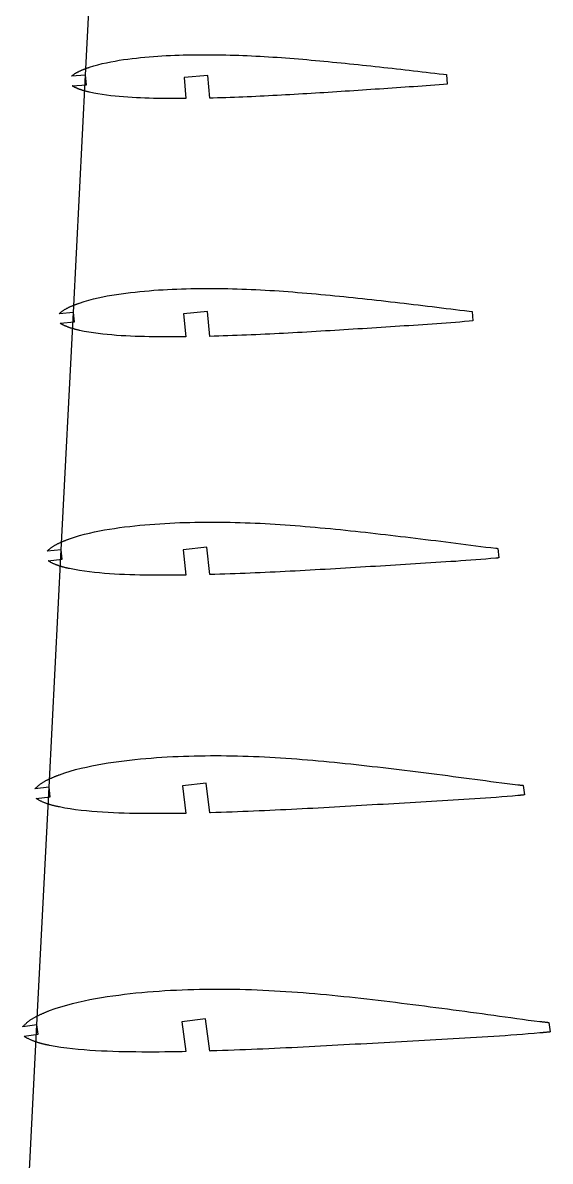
# Model space of a CAD drawing. Header units: inches. Extents: x -62 to 128, y -1 to 955.
# Drawn here: x -36.7 to 74, y 476.9 to 715.9 of the extents above; entities that cross this region are included whole.
import ezdxf

# ---------------------------------------------------------------- set-up
doc = ezdxf.new("R2010")
doc.units = ezdxf.units.IN
doc.header["$MEASUREMENT"] = 0

msp = doc.modelspace()

# ---------------------------------------------------------------- linework, layer by layer
msp.add_lwpolyline([(-36.285013, 455.660974), (-33.742633, 505.558428), (-36.716933, 505.166584), (-36.716938, 505.166621), (-36.687136, 505.198942), (-36.566084, 505.333387), (-36.445031, 505.461286), (-36.323978, 505.582087), (-36.202926, 505.698188), (-36.081873, 505.810507), (-35.96082, 505.919294), (-35.839768, 506.026029), (-35.718715, 506.130705), (-35.597663, 506.232864), (-35.47661, 506.332037), (-35.355557, 506.427338), (-35.234505, 506.518104), (-35.113452, 506.603922), (-34.992399, 506.685355), (-34.871347, 506.763774), (-34.750294, 506.839558), (-34.629241, 506.912899), (-34.508189, 506.984036), (-34.387136, 507.053208), (-34.266084, 507.120658), (-34.145031, 507.186627), (-34.023978, 507.251357), (-33.902926, 507.315114), (-33.781873, 507.377593), (-33.66082, 507.438694), (-33.539768, 507.498449), (-33.418715, 507.556894), (-33.297663, 507.614062), (-33.17661, 507.669987), (-33.055557, 507.724704), (-32.934505, 507.778334), (-32.813452, 507.831515), (-32.692399, 507.884472), (-32.571347, 507.937332), (-32.450294, 507.990139), (-32.329241, 508.042778), (-32.208189, 508.095187), (-32.087136, 508.147307), (-31.966084, 508.199077), (-31.845031, 508.250437), (-31.723978, 508.301327), (-31.602926, 508.351687), (-31.481873, 508.401457), (-31.36082, 508.450576), (-31.239768, 508.498984), (-31.118715, 508.546622), (-29.908189, 508.985917), (-28.697663, 509.376651), (-27.487136, 509.724111), (-26.27661, 510.044179), (-25.066084, 510.33801), (-23.855557, 510.605735), (-22.645031, 510.852764), (-21.434505, 511.080582), (-20.223978, 511.28983), (-19.013452, 511.483574), (-17.802926, 511.661777), (-16.592399, 511.824833), (-15.381873, 511.976719), (-14.171347, 512.11801), (-12.96082, 512.248067), (-11.750294, 512.367701), (-10.539768, 512.475154), (-9.329241, 512.572294), (-8.118715, 512.661075), (-6.908189, 512.740076), (-5.697663, 512.810581), (-4.487136, 512.872584), (-3.27661, 512.924096), (-2.066084, 512.970018), (-0.855557, 513.009596), (0.354969, 513.037194), (1.565495, 513.057587), (2.776022, 513.072451), (3.986548, 513.075454), (5.197074, 513.069396), (6.407601, 513.059506), (7.618127, 513.044326), (8.828653, 513.021066), (10.03918, 512.988137), (11.249706, 512.949783), (12.460232, 512.907026), (13.670759, 512.854536), (14.881285, 512.795275), (16.091811, 512.731942), (17.302337, 512.661544), (18.512864, 512.585026), (19.72339, 512.504312), (20.933916, 512.417213), (22.144443, 512.324133), (23.354969, 512.226436), (24.565495, 512.123787), (25.776022, 512.015682), (26.986548, 511.903495), (28.197074, 511.787816), (29.407601, 511.667479), (30.618127, 511.542998), (31.828653, 511.415717), (33.03918, 511.284784), (34.249706, 511.150779), (35.460232, 511.014374), (36.670759, 510.875296), (37.881285, 510.733949), (39.091811, 510.590204), (40.302337, 510.444476), (41.512864, 510.29668), (42.72339, 510.147265), (43.933916, 509.995996), (45.144443, 509.843248), (46.354969, 509.689155), (47.565495, 509.533723), (48.776022, 509.376931), (49.986548, 509.219003), (51.197074, 509.059966), (52.407601, 508.899569), (53.618127, 508.738093), (54.828653, 508.575516), (56.03918, 508.411861), (57.249706, 508.247279), (58.460232, 508.081798), (59.670759, 507.915425), (60.881285, 507.747895), (62.091811, 507.578963), (63.302337, 507.412186), (64.512864, 507.24341), (65.72339, 507.073556), (66.933916, 506.904828), (68.144443, 506.739374), (69.354969, 506.579366), (70.565495, 506.426911), (71.776022, 506.283981), (71.897074, 506.270045), (72.018127, 506.256092), (72.13918, 506.242127), (72.260232, 506.228153), (72.381285, 506.214176), (72.502337, 506.200199), (72.62339, 506.186226), (72.744443, 506.172262), (72.865495, 506.158311), (72.986548, 506.144377), (73.107601, 506.130464), (73.228653, 506.116577), (73.349706, 506.102719), (73.470759, 506.088896), (73.591811, 506.07511), (73.691807, 506.063755), (73.954911, 504.066655), (73.833916, 504.054361), (73.712864, 504.042131), (73.591811, 504.029974), (73.470759, 504.017892), (73.349706, 504.005888), (73.228653, 503.993964), (73.107601, 503.982122), (72.986548, 503.970366), (72.865495, 503.958696), (72.744443, 503.947116), (72.62339, 503.935627), (72.502337, 503.924233), (72.381285, 503.912935), (72.260232, 503.901737), (72.13918, 503.890639), (72.018127, 503.879645), (71.897074, 503.868757), (71.776022, 503.857977), (70.565495, 503.753979), (69.354969, 503.65259), (68.144443, 503.554001), (66.933916, 503.458824), (65.72339, 503.367737), (64.512864, 503.281392), (63.302337, 503.200498), (62.091811, 503.125972), (60.881285, 503.058695), (59.670759, 502.991088), (58.460232, 502.92262), (57.249706, 502.85404), (56.03918, 502.785611), (54.828653, 502.717173), (53.618127, 502.648487), (52.407601, 502.579466), (51.197074, 502.510217), (49.986548, 502.4411), (48.776022, 502.371929), (47.565495, 502.302615), (46.354969, 502.233228), (45.144443, 502.163844), (43.933916, 502.09437), (42.72339, 502.024733), (41.512864, 501.955421), (40.302337, 501.886103), (39.091811, 501.816943), (37.881285, 501.747999), (36.670759, 501.679645), (35.460232, 501.611298), (34.249706, 501.543383), (33.03918, 501.475843), (31.828653, 501.408647), (30.618127, 501.34204), (29.407601, 501.27582), (28.197074, 501.210539), (26.986548, 501.145936), (25.776022, 501.081792), (24.565495, 501.018152), (23.354969, 500.95529), (22.144443, 500.89344), (20.933916, 500.832474), (19.72339, 500.772578), (18.512864, 500.714371), (17.302337, 500.65696), (16.091811, 500.600535), (14.881285, 500.54529), (13.670759, 500.491227), (12.460232, 500.438581), (11.249706, 500.387613), (10.03918, 500.337979), (8.828653, 500.289831), (7.618127, 500.243764), (6.407601, 500.1996), (5.197074, 500.157674), (3.986548, 500.117636), (2.776022, 500.079578), (2.512171, 500.071586), (1.623406, 506.817774), (-3.33376, 506.1647), (-2.514174, 499.94362), (-3.27661, 499.928709), (-4.487136, 499.905611), (-5.697663, 499.886665), (-6.908189, 499.872318), (-8.118715, 499.861894), (-9.329241, 499.855852), (-10.539768, 499.854182), (-11.750294, 499.857041), (-12.96082, 499.86707), (-14.171347, 499.883743), (-15.381873, 499.905738), (-16.592399, 499.934022), (-17.802926, 499.967109), (-19.013452, 500.009563), (-20.223978, 500.064778), (-21.434505, 500.129127), (-22.645031, 500.204423), (-23.855557, 500.294365), (-25.066084, 500.396678), (-26.27661, 500.516551), (-27.487136, 500.656478), (-28.697663, 500.819653), (-29.908189, 501.019924), (-31.118715, 501.253255), (-31.239768, 501.277578), (-31.36082, 501.302109), (-31.481873, 501.3269), (-31.602926, 501.352004), (-31.723978, 501.377472), (-31.845031, 501.403356), (-31.966084, 501.429709), (-32.087136, 501.456583), (-32.208189, 501.484029), (-32.329241, 501.512099), (-32.450294, 501.540846), (-32.571347, 501.570323), (-32.692399, 501.600742), (-32.813452, 501.632176), (-32.934505, 501.664569), (-33.055557, 501.697961), (-33.17661, 501.732808), (-33.297663, 501.769046), (-33.418715, 501.806527), (-33.539768, 501.8451), (-33.66082, 501.884616), (-33.781873, 501.924926), (-33.902926, 501.96588), (-34.023978, 502.007427), (-34.145031, 502.050114), (-34.266084, 502.094087), (-34.387136, 502.139337), (-34.508189, 502.185853), (-34.629241, 502.233624), (-34.750294, 502.282641), (-34.871347, 502.332889), (-34.992399, 502.384308), (-35.113452, 502.43702), (-35.234505, 502.491103), (-35.355557, 502.546864), (-35.47661, 502.604774), (-35.597663, 502.665054), (-35.718715, 502.727701), (-35.839768, 502.793129), (-35.96082, 502.861765), (-36.081873, 502.933822), (-36.202926, 503.009272), (-36.323978, 503.0892), (-36.445031, 503.175606), (-36.455699, 503.183681), (-36.455694, 503.183644), (-33.481394, 503.575488), (-33.742633, 505.558428), (-31.195172, 555.431616), (-34.173273, 555.069795), (-34.173298, 555.069999), (-34.110774, 555.138218), (-33.997616, 555.255675), (-33.884458, 555.366142), (-33.771301, 555.472097), (-33.658143, 555.5745), (-33.544985, 555.673589), (-33.431827, 555.77063), (-33.318669, 555.865649), (-33.205511, 555.958298), (-33.092353, 556.04822), (-32.979195, 556.134628), (-32.866037, 556.216963), (-32.752879, 556.294925), (-32.639722, 556.369024), (-32.526564, 556.440441), (-32.413406, 556.509522), (-32.300248, 556.576423), (-32.18709, 556.641346), (-32.073932, 556.704495), (-31.960774, 556.766077), (-31.847616, 556.826298), (-31.734458, 556.885363), (-31.621301, 556.94352), (-31.508143, 557.00055), (-31.394985, 557.056352), (-31.281827, 557.110938), (-31.168669, 557.164318), (-31.055511, 557.216503), (-30.942353, 557.267502), (-30.829195, 557.317327), (-30.716037, 557.366079), (-30.602879, 557.414387), (-30.489722, 557.462461), (-30.376564, 557.510405), (-30.263406, 557.558257), (-30.150248, 557.605922), (-30.03709, 557.653349), (-29.923932, 557.70049), (-29.810774, 557.747294), (-29.697616, 557.793713), (-29.584458, 557.839697), (-29.471301, 557.885197), (-29.358143, 557.930163), (-29.244985, 557.974546), (-29.131827, 558.018297), (-29.018669, 558.061366), (-27.88709, 558.459113), (-26.755511, 558.812585), (-25.623932, 559.125557), (-24.492353, 559.413431), (-23.360774, 559.676972), (-22.229195, 559.916458), (-21.097616, 560.137048), (-19.966037, 560.340139), (-18.834458, 560.526089), (-17.702879, 560.697908), (-16.571301, 560.855284), (-15.439722, 560.998707), (-14.308143, 561.132203), (-13.176564, 561.256187), (-12.044985, 561.370065), (-10.913406, 561.474406), (-9.781827, 561.567531), (-8.650248, 561.6514), (-7.518669, 561.727758), (-6.38709, 561.795325), (-5.255511, 561.855251), (-4.123932, 561.907415), (-2.992353, 561.950158), (-1.860774, 561.988183), (-0.729195, 562.020665), (0.402384, 562.042357), (1.533963, 562.057516), (2.665542, 562.067887), (3.797121, 562.067999), (4.928699, 562.060191), (6.060278, 562.04886), (7.191857, 562.03274), (8.323436, 562.009602), (9.455015, 561.978078), (10.586594, 561.941765), (11.718173, 561.901514), (12.849752, 561.852849), (13.981331, 561.798263), (15.11291, 561.740027), (16.244489, 561.675658), (17.376068, 561.605987), (18.507647, 561.532657), (19.639226, 561.453688), (20.770805, 561.369517), (21.902384, 561.281282), (23.033963, 561.188666), (24.165542, 561.091313), (25.297121, 560.990411), (26.428699, 560.886459), (27.560278, 560.778448), (28.691857, 560.666748), (29.823436, 560.552579), (30.955015, 560.4352), (32.086594, 560.315135), (33.218173, 560.19293), (34.349752, 560.068353), (35.481331, 559.941821), (36.61291, 559.8131), (37.744489, 559.682613), (38.876068, 559.550303), (40.007647, 559.416548), (41.139226, 559.281075), (42.270805, 559.144306), (43.402384, 559.006343), (44.533963, 558.867179), (45.665542, 558.726813), (46.797121, 558.585436), (47.928699, 558.443057), (49.060278, 558.299434), (50.191857, 558.154847), (51.323436, 558.009283), (52.455015, 557.862763), (53.586594, 557.71538), (54.718173, 557.567155), (55.849752, 557.418108), (56.981331, 557.268022), (58.11291, 557.116706), (59.244489, 556.967045), (60.376068, 556.815627), (61.507647, 556.66326), (62.639226, 556.511786), (63.770805, 556.362989), (64.902384, 556.218677), (66.033963, 556.080593), (67.165542, 555.950374), (67.278699, 555.93765), (67.391857, 555.924912), (67.505015, 555.912165), (67.618173, 555.89941), (67.731331, 555.886653), (67.844489, 555.873895), (67.957647, 555.861142), (68.070805, 555.848396), (68.183963, 555.83566), (68.297121, 555.822939), (68.308339, 555.821679), (68.551785, 553.81791), (68.523436, 553.815148), (68.410278, 553.804165), (68.297121, 553.793253), (68.183963, 553.782413), (68.070805, 553.771648), (67.957647, 553.760959), (67.844489, 553.750348), (67.731331, 553.739817), (67.618173, 553.729368), (67.505015, 553.719003), (67.391857, 553.708725), (67.278699, 553.698534), (67.165542, 553.688433), (66.033963, 553.590563), (64.902384, 553.49491), (63.770805, 553.401632), (62.639226, 553.31123), (61.507647, 553.224269), (60.376068, 553.141291), (59.244489, 553.062895), (58.11291, 552.989887), (56.981331, 552.923039), (55.849752, 552.855981), (54.718173, 552.788285), (53.586594, 552.720576), (52.455015, 552.653089), (51.323436, 552.585686), (50.191857, 552.518138), (49.060278, 552.450373), (47.928699, 552.382487), (46.797121, 552.314823), (45.665542, 552.247197), (44.533963, 552.179517), (43.402384, 552.111851), (42.270805, 552.044274), (41.139226, 551.976698), (40.007647, 551.909054), (38.876068, 551.841859), (37.744489, 551.774757), (36.61291, 551.707892), (35.481331, 551.641324), (34.349752, 551.575443), (33.218173, 551.509638), (32.086594, 551.444343), (30.955015, 551.379505), (29.823436, 551.315086), (28.691857, 551.251332), (27.560278, 551.188042), (26.428699, 551.125779), (25.297121, 551.064267), (24.165542, 551.003285), (23.033963, 550.942878), (21.902384, 550.883322), (20.770805, 550.824873), (19.639226, 550.767386), (18.507647, 550.71102), (17.376068, 550.656391), (16.244489, 550.602597), (15.11291, 550.549838), (13.981331, 550.498322), (12.849752, 550.448057), (11.718173, 550.399262), (10.586594, 550.352187), (9.455015, 550.306501), (8.323436, 550.262332), (7.191857, 550.220243), (6.060278, 550.180041), (4.928699, 550.14209), (3.797121, 550.106047), (2.665542, 550.07204), (2.510176, 550.067551), (1.752753, 556.301809), (-3.210748, 555.698775), (-2.512246, 549.949488), (-2.992353, 549.941139), (-4.123932, 549.921887), (-5.255511, 549.906789), (-6.38709, 549.89621), (-7.518669, 549.889473), (-8.650248, 549.887041), (-9.781827, 549.888806), (-10.913406, 549.895022), (-12.044985, 549.908291), (-13.176564, 549.927955), (-14.308143, 549.952814), (-15.439722, 549.983608), (-16.571301, 550.019037), (-17.702879, 550.063618), (-18.834458, 550.120329), (-19.966037, 550.18588), (-21.097616, 550.262239), (-22.229195, 550.352301), (-23.360774, 550.454343), (-24.492353, 550.57334), (-25.623932, 550.711531), (-26.755511, 550.871378), (-27.88709, 551.066591), (-29.018669, 551.293199), (-29.131827, 551.316895), (-29.244985, 551.340805), (-29.358143, 551.364974), (-29.471301, 551.389445), (-29.584458, 551.414262), (-29.697616, 551.439468), (-29.810774, 551.465108), (-29.923932, 551.491226), (-30.03709, 551.517864), (-30.150248, 551.545068), (-30.263406, 551.572881), (-30.376564, 551.601348), (-30.489722, 551.630645), (-30.602879, 551.660835), (-30.716037, 551.69187), (-30.829195, 551.723805), (-30.942353, 551.75712), (-31.055511, 551.791761), (-31.168669, 551.827587), (-31.281827, 551.864455), (-31.394985, 551.902224), (-31.508143, 551.940752), (-31.621301, 551.979896), (-31.734458, 552.019598), (-31.847616, 552.060347), (-31.960774, 552.102291), (-32.073932, 552.145427), (-32.18709, 552.18975), (-32.300248, 552.235259), (-32.413406, 552.281948), (-32.526564, 552.329811), (-32.639722, 552.378793), (-32.752879, 552.429027), (-32.866037, 552.48062), (-32.979195, 552.533869), (-33.092353, 552.589208), (-33.205511, 552.646813), (-33.318669, 552.706631), (-33.431827, 552.769038), (-33.544985, 552.834421), (-33.658143, 552.902991), (-33.771301, 552.974758), (-33.884458, 553.050657), (-33.932035, 553.08419), (-33.93201, 553.083986), (-30.953909, 553.445806), (-31.195172, 555.431616), (-28.642994, 605.278111), (-31.625272, 604.952509), (-31.625314, 604.952894), (-31.549958, 605.029047), (-31.444695, 605.129523), (-31.339432, 605.225692), (-31.234169, 605.318539), (-31.128905, 605.408294), (-31.023642, 605.496022), (-30.918379, 605.581778), (-30.813116, 605.665315), (-30.707853, 605.746375), (-30.60259, 605.824263), (-30.497326, 605.898518), (-30.392063, 605.968939), (-30.2868, 606.035985), (-30.181537, 606.100664), (-30.076274, 606.163289), (-29.971011, 606.223981), (-29.865747, 606.282909), (-29.760484, 606.340246), (-29.655221, 606.396165), (-29.549958, 606.450839), (-29.444695, 606.50444), (-29.339432, 606.557198), (-29.234169, 606.608971), (-29.128905, 606.65966), (-29.023642, 606.709254), (-28.918379, 606.757744), (-28.813116, 606.80512), (-28.707853, 606.851372), (-28.60259, 606.89649), (-28.497326, 606.940555), (-28.392063, 606.984187), (-28.2868, 607.027576), (-28.181537, 607.07081), (-28.076274, 607.113918), (-27.971011, 607.156824), (-27.865747, 607.199487), (-27.760484, 607.241869), (-27.655221, 607.28393), (-27.549958, 607.32563), (-27.444695, 607.366929), (-27.339432, 607.407788), (-27.234169, 607.448168), (-27.128905, 607.488029), (-27.023642, 607.527332), (-26.918379, 607.566037), (-25.865747, 607.924035), (-24.813116, 608.241889), (-23.760484, 608.522023), (-22.707853, 608.779283), (-21.655221, 609.014087), (-20.60259, 609.226838), (-19.549958, 609.422429), (-18.497326, 609.602171), (-17.444695, 609.76617), (-16.392063, 609.917358), (-15.339432, 610.055192), (-14.2868, 610.180238), (-13.234169, 610.296529), (-12.181537, 610.404335), (-11.128905, 610.503107), (-10.076274, 610.593201), (-9.023642, 610.673019), (-7.971011, 610.744584), (-6.918379, 610.809445), (-5.865747, 610.866455), (-4.813116, 610.916636), (-3.760484, 610.959771), (-2.707853, 610.9945), (-1.655221, 611.025311), (-0.60259, 611.051327), (0.450042, 611.067687), (1.502674, 611.078155), (2.555305, 611.084526), (3.607937, 611.082122), (4.660568, 611.072864), (5.7132, 611.060382), (6.765831, 611.043593), (7.818463, 611.020771), (8.871095, 610.990756), (9.923726, 610.956549), (10.976358, 610.918842), (12.028989, 610.873945), (13.081621, 610.823922), (14.134253, 610.770648), (15.186884, 610.712108), (16.239516, 610.649025), (17.292147, 610.582782), (18.344779, 610.511601), (19.39741, 610.435944), (20.450042, 610.356738), (21.502674, 610.273691), (22.555305, 610.186572), (23.607937, 610.096402), (24.660568, 610.003593), (25.7132, 609.907284), (26.765831, 609.807715), (27.818463, 609.705986), (28.871095, 609.60146), (29.923726, 609.49461), (30.976358, 609.385866), (32.028989, 609.275032), (33.081621, 609.162534), (34.134253, 609.048048), (35.186884, 608.932002), (36.239516, 608.814362), (37.292147, 608.695442), (38.344779, 608.574937), (39.39741, 608.453307), (40.450042, 608.330626), (41.502674, 608.206874), (42.555305, 608.082069), (43.607937, 607.956372), (44.660568, 607.829773), (45.7132, 607.702043), (46.765831, 607.573458), (47.818463, 607.444012), (48.871095, 607.313725), (49.923726, 607.18264), (50.976358, 607.050769), (52.028989, 606.918144), (53.081621, 606.784593), (54.134253, 606.649972), (55.186884, 606.516556), (56.239516, 606.38161), (57.292147, 606.245836), (58.344779, 606.110744), (59.39741, 605.977785), (60.450042, 605.848435), (61.502674, 605.724103), (62.555305, 605.606122), (62.660568, 605.594569), (62.765831, 605.583004), (62.871095, 605.571431), (62.929445, 605.565013), (63.148196, 603.561408), (63.081621, 603.555238), (62.976358, 603.545536), (62.871095, 603.535903), (62.765831, 603.52634), (62.660568, 603.516848), (62.555305, 603.507429), (61.502674, 603.415779), (60.450042, 603.325984), (59.39741, 603.238174), (58.344779, 603.152745), (57.292147, 603.070164), (56.239516, 602.990869), (55.186884, 602.91536), (54.134253, 602.844336), (53.081621, 602.778468), (52.028989, 602.712497), (50.976358, 602.646089), (49.923726, 602.579754), (48.871095, 602.5137), (47.818463, 602.447811), (46.765831, 602.381867), (45.7132, 602.315811), (44.660568, 602.249728), (43.607937, 602.183944), (42.555305, 602.118276), (41.502674, 602.052634), (40.450042, 601.987078), (39.39741, 601.921687), (38.344779, 601.856378), (37.292147, 601.791082), (36.239516, 601.726339), (35.186884, 601.661775), (34.134253, 601.597515), (33.081621, 601.533619), (32.028989, 601.470488), (30.976358, 601.407492), (29.923726, 601.34507), (28.871095, 601.283171), (27.818463, 601.221753), (26.765831, 601.161059), (25.7132, 601.100894), (24.660568, 601.041821), (23.607937, 600.983556), (22.555305, 600.925879), (21.502674, 600.868834), (20.450042, 600.812694), (19.39741, 600.757734), (18.344779, 600.703795), (17.292147, 600.651013), (16.239516, 600.599993), (15.186884, 600.549832), (14.134253, 600.500742), (13.081621, 600.452938), (12.028989, 600.406431), (10.976358, 600.361429), (9.923726, 600.318168), (8.871095, 600.276331), (7.818463, 600.236024), (6.765831, 600.197777), (5.7132, 600.161385), (4.660568, 600.127237), (3.607937, 600.094996), (2.555305, 600.064822), (2.507921, 600.063516), (1.882714, 605.789966), (-3.08775, 605.247296), (-2.509997, 599.955496), (-2.707853, 599.952474), (-3.760484, 599.936743), (-4.813116, 599.925129), (-5.865747, 599.917922), (-6.918379, 599.914451), (-7.971011, 599.915181), (-9.023642, 599.919918), (-10.076274, 599.928996), (-11.128905, 599.944962), (-12.181537, 599.967048), (-13.234169, 599.994171), (-14.2868, 600.026867), (-15.339432, 600.064011), (-16.392063, 600.110034), (-17.444695, 600.16753), (-18.497326, 600.23353), (-19.549958, 600.310118), (-20.60259, 600.399466), (-21.655221, 600.500344), (-22.707853, 600.617495), (-23.760484, 600.752921), (-24.813116, 600.908418), (-25.865747, 601.097457), (-26.918379, 601.316156), (-27.023642, 601.339091), (-27.128905, 601.362245), (-27.234169, 601.385652), (-27.339432, 601.40935), (-27.444695, 601.433374), (-27.549958, 601.457762), (-27.655221, 601.482548), (-27.760484, 601.507771), (-27.865747, 601.533465), (-27.971011, 601.559668), (-28.076274, 601.586415), (-28.181537, 601.613744), (-28.2868, 601.6418), (-28.392063, 601.670633), (-28.497326, 601.700205), (-28.60259, 601.730583), (-28.707853, 601.762262), (-28.813116, 601.795199), (-28.918379, 601.82926), (-29.023642, 601.86431), (-29.128905, 601.900216), (-29.234169, 601.936844), (-29.339432, 601.974058), (-29.444695, 602.011795), (-29.549958, 602.050488), (-29.655221, 602.090285), (-29.760484, 602.13119), (-29.865747, 602.173204), (-29.971011, 602.21633), (-30.076274, 602.260571), (-30.181537, 602.305924), (-30.2868, 602.352342), (-30.392063, 602.399964), (-30.497326, 602.448921), (-30.60259, 602.499501), (-30.707853, 602.552101), (-30.813116, 602.606856), (-30.918379, 602.66367), (-31.023642, 602.722882), (-31.128905, 602.784841), (-31.234169, 602.849756), (-31.339432, 602.917667), (-31.408162, 602.963938), (-31.40812, 602.963552), (-28.425842, 603.289154), (-28.642994, 605.278111), (-26.084642, 655.094642), (-29.071287, 654.811882), (-29.071345, 654.812496), (-29.006692, 654.872177), (-28.909324, 654.958919), (-28.811955, 655.042573), (-28.714587, 655.123357), (-28.617219, 655.202153), (-28.51985, 655.279042), (-28.422482, 655.353864), (-28.325113, 655.42645), (-28.227745, 655.496191), (-28.130376, 655.562716), (-28.033008, 655.625912), (-27.93564, 655.686189), (-27.838271, 655.744393), (-27.740903, 655.800805), (-27.643534, 655.85552), (-27.546166, 655.908674), (-27.448798, 655.96041), (-27.351429, 656.010871), (-27.254061, 656.0602), (-27.156692, 656.108539), (-27.059324, 656.156099), (-26.961955, 656.202806), (-26.864587, 656.248564), (-26.767219, 656.293343), (-26.66985, 656.337119), (-26.572482, 656.379861), (-26.475113, 656.421544), (-26.377745, 656.462139), (-26.280376, 656.501711), (-26.183008, 656.540863), (-26.08564, 656.579768), (-25.988271, 656.618495), (-25.890903, 656.65707), (-25.793534, 656.695432), (-25.696166, 656.73355), (-25.598798, 656.771394), (-25.501429, 656.808932), (-25.404061, 656.846135), (-25.306692, 656.882971), (-25.209324, 656.91941), (-25.111955, 656.955421), (-25.014587, 656.990974), (-24.917219, 657.026038), (-24.81985, 657.060582), (-23.846166, 657.380631), (-22.872482, 657.664511), (-21.898798, 657.913458), (-20.925113, 658.141683), (-19.951429, 658.349302), (-18.977745, 658.536823), (-18.004061, 658.708856), (-17.030376, 658.866626), (-16.056692, 659.010021), (-15.083008, 659.141875), (-14.109324, 659.26145), (-13.13564, 659.369375), (-12.161955, 659.469645), (-11.188271, 659.562402), (-10.214587, 659.647142), (-9.240903, 659.724034), (-8.267219, 659.791567), (-7.293534, 659.851796), (-6.31985, 659.906085), (-5.346166, 659.953414), (-4.372482, 659.994686), (-3.398798, 660.029599), (-2.425113, 660.057069), (-1.451429, 660.08135), (-0.477745, 660.10153), (0.495939, 660.11313), (1.469624, 660.119454), (2.443308, 660.122316), (3.416992, 660.117772), (4.390676, 660.107363), (5.36436, 660.094022), (6.338045, 660.076832), (7.311729, 660.054521), (8.285413, 660.026119), (9.259097, 659.994081), (10.232781, 659.958958), (11.206466, 659.917774), (12.18015, 659.872201), (13.153834, 659.823754), (14.127518, 659.770841), (15.101202, 659.714087), (16.074887, 659.654637), (17.048571, 659.590902), (18.022255, 659.523361), (18.995939, 659.452755), (19.969624, 659.378809), (20.943308, 659.30141), (21.916992, 659.221418), (22.890676, 659.139168), (23.86436, 659.053935), (24.838045, 658.965846), (25.811729, 658.875887), (26.785413, 658.783515), (27.759097, 658.689153), (28.732781, 658.593129), (29.706466, 658.495281), (30.68015, 658.396036), (31.653834, 658.294996), (32.627518, 658.192592), (33.601202, 658.088806), (34.574887, 657.983895), (35.548571, 657.877531), (36.522255, 657.770201), (37.495939, 657.661952), (38.469624, 657.552758), (39.443308, 657.442648), (40.416992, 657.331758), (41.390676, 657.220062), (42.36436, 657.107345), (43.338045, 656.993874), (44.311729, 656.879653), (45.285413, 656.764697), (46.259097, 656.649007), (47.232781, 656.532588), (48.206466, 656.415482), (49.18015, 656.297555), (50.153834, 656.17871), (51.127518, 656.060668), (52.101202, 655.941308), (53.074887, 655.821232), (54.048571, 655.70165), (55.022255, 655.58371), (55.995939, 655.468588), (56.969624, 655.357391), (57.552614, 655.293378), (57.741618, 653.297029), (56.969624, 653.229575), (55.995939, 653.145761), (55.022255, 653.063574), (54.048571, 652.98332), (53.074887, 652.905371), (52.101202, 652.830075), (51.127518, 652.757839), (50.153834, 652.689266), (49.18015, 652.624932), (48.206466, 652.560587), (47.232781, 652.495981), (46.259097, 652.431523), (45.285413, 652.367393), (44.311729, 652.303496), (43.338045, 652.239622), (42.36436, 652.175728), (41.390676, 652.111888), (40.416992, 652.048409), (39.443308, 651.985114), (38.469624, 651.921912), (37.495939, 651.858859), (36.522255, 651.796034), (35.548571, 651.733358), (34.574887, 651.670767), (33.601202, 651.60881), (32.627518, 651.547106), (31.653834, 651.48576), (30.68015, 651.424831), (29.706466, 651.364727), (28.732781, 651.304808), (27.759097, 651.24551), (26.785413, 651.186789), (25.811729, 651.128595), (24.838045, 651.071171), (23.86436, 651.014323), (22.890676, 650.958614), (21.916992, 650.903752), (20.943308, 650.849522), (19.969624, 650.795967), (18.995939, 650.743355), (18.022255, 650.691971), (17.048571, 650.641651), (16.074887, 650.592503), (15.101202, 650.545123), (14.127518, 650.498614), (13.153834, 650.453194), (12.18015, 650.409084), (11.206466, 650.366299), (10.232781, 650.325031), (9.259097, 650.285504), (8.285413, 650.247417), (7.311729, 650.210855), (6.338045, 650.176315), (5.36436, 650.143582), (4.390676, 650.113063), (3.416992, 650.084432), (2.505546, 650.059503), (2.011124, 655.281834), (-2.966618, 654.810569), (-2.50754, 649.961566), (-3.398798, 649.950125), (-4.372482, 649.941631), (-5.346166, 649.937402), (-6.31985, 649.936778), (-7.293534, 649.940221), (-8.267219, 649.947465), (-9.240903, 649.958911), (-10.214587, 649.97703), (-11.188271, 650.000969), (-12.161955, 650.029756), (-13.13564, 650.063746), (-14.109324, 650.101978), (-15.083008, 650.14876), (-16.056692, 650.206331), (-17.030376, 650.272026), (-18.004061, 650.348009), (-18.977745, 650.435807), (-19.951429, 650.534629), (-20.925113, 650.648965), (-21.898798, 650.780594), (-22.872482, 650.930721), (-23.846166, 651.112469), (-24.81985, 651.322074), (-24.917219, 651.344115), (-25.014587, 651.366375), (-25.111955, 651.388882), (-25.209324, 651.411667), (-25.306692, 651.434758), (-25.404061, 651.458186), (-25.501429, 651.481979), (-25.598798, 651.506167), (-25.696166, 651.53078), (-25.793534, 651.555847), (-25.890903, 651.581397), (-25.988271, 651.607462), (-26.08564, 651.634155), (-26.183008, 651.661519), (-26.280376, 651.689523), (-26.377745, 651.718243), (-26.475113, 651.748183), (-26.572482, 651.779309), (-26.66985, 651.811495), (-26.767219, 651.844614), (-26.864587, 651.878541), (-26.961955, 651.91315), (-27.059324, 651.948314), (-27.156692, 651.983965), (-27.254061, 652.020484), (-27.351429, 652.058018), (-27.448798, 652.096575), (-27.546166, 652.136162), (-27.643534, 652.176787), (-27.740903, 652.218457), (-27.838271, 652.261177), (-27.93564, 652.304902), (-28.033008, 652.349778), (-28.130376, 652.395956), (-28.227745, 652.44371), (-28.325113, 652.493402), (-28.422482, 652.545132), (-28.51985, 652.598766), (-28.617219, 652.654609), (-28.714587, 652.712975), (-28.811955, 652.774064), (-28.882723, 652.820173), (-28.882665, 652.819559), (-25.89602, 653.102319), (-26.084642, 655.094642), (-23.521175, 704.879361), (-26.51212, 704.646457), (-26.512156, 704.646912), (-26.483158, 704.671737), (-26.393684, 704.746559), (-26.30421, 704.818736), (-26.214736, 704.888981), (-26.125263, 704.957397), (-26.035789, 705.023902), (-25.946315, 705.088402), (-25.856842, 705.150371), (-25.767368, 705.209516), (-25.677894, 705.265802), (-25.588421, 705.319592), (-25.498947, 705.371584), (-25.409473, 705.42203), (-25.32, 705.470998), (-25.230526, 705.518597), (-25.141052, 705.564943), (-25.051579, 705.610151), (-24.962105, 705.654337), (-24.872631, 705.697616), (-24.783158, 705.740179), (-24.693684, 705.782013), (-24.60421, 705.823022), (-24.514736, 705.863165), (-24.425263, 705.9024), (-24.335789, 705.940684), (-24.246315, 705.977976), (-24.156842, 706.014234), (-24.067368, 706.049505), (-23.977894, 706.084372), (-23.888421, 706.118992), (-23.798947, 706.153418), (-23.709473, 706.18767), (-23.62, 706.221704), (-23.530526, 706.255495), (-23.441052, 706.289021), (-23.351579, 706.322259), (-23.262105, 706.355186), (-23.172631, 706.387781), (-23.083158, 706.420019), (-22.993684, 706.451879), (-22.90421, 706.483338), (-22.814736, 706.514372), (-22.725263, 706.544959), (-21.830526, 706.82886), (-20.935789, 707.080409), (-20.041052, 707.299818), (-19.146315, 707.500589), (-18.251579, 707.682575), (-17.356842, 707.846369), (-16.462105, 707.996286), (-15.567368, 708.133461), (-14.672631, 708.257598), (-13.777894, 708.371415), (-12.883158, 708.474017), (-11.988421, 708.566076), (-11.093684, 708.651507), (-10.198947, 708.730345), (-9.30421, 708.802128), (-8.409473, 708.866863), (-7.514736, 708.923132), (-6.62, 708.972993), (-5.725263, 709.017636), (-4.830526, 709.056161), (-3.935789, 709.089357), (-3.041052, 709.116857), (-2.146315, 709.137822), (-1.251579, 709.156259), (-0.356842, 709.171232), (0.537895, 709.178645), (1.432632, 709.18137), (2.327369, 709.181213), (3.222106, 709.174907), (4.116842, 709.163645), (5.011579, 709.149737), (5.906316, 709.132414), (6.801053, 709.11081), (7.69579, 709.084124), (8.590527, 709.05432), (9.485264, 709.02182), (10.38, 708.984293), (11.274737, 708.943056), (12.169474, 708.899301), (13.064211, 708.851815), (13.958948, 708.801131), (14.853685, 708.748178), (15.748421, 708.691548), (16.643158, 708.631728), (17.537895, 708.569289), (18.432632, 708.503979), (19.327369, 708.435782), (20.222106, 708.365414), (21.116842, 708.29314), (22.011579, 708.218359), (22.906316, 708.141099), (23.801053, 708.062238), (24.69579, 707.98132), (25.590527, 707.898722), (26.485264, 707.814678), (27.38, 707.729058), (28.274737, 707.642284), (29.169474, 707.553904), (30.064211, 707.464339), (30.958948, 707.373591), (31.853685, 707.281865), (32.748421, 707.188814), (33.643158, 707.094943), (34.537895, 707.00028), (35.432632, 706.904787), (36.327369, 706.808508), (37.222106, 706.711552), (38.116842, 706.613883), (39.011579, 706.515297), (39.906316, 706.416053), (40.801053, 706.316162), (41.69579, 706.215636), (42.590527, 706.114439), (43.485264, 706.012569), (44.38, 705.910079), (45.274737, 705.806868), (46.169474, 705.702876), (47.064211, 705.599339), (47.958948, 705.494677), (48.853685, 705.389406), (49.748421, 705.284461), (50.643158, 705.180723), (51.537895, 705.079095), (52.174686, 705.0085), (52.329306, 703.022876), (51.537895, 702.954198), (50.643158, 702.877791), (49.748421, 702.80291), (48.853685, 702.729847), (47.958948, 702.658867), (47.064211, 702.590292), (46.169474, 702.524636), (45.274737, 702.462387), (44.38, 702.400207), (43.485264, 702.337919), (42.590527, 702.275839), (41.69579, 702.214126), (40.801053, 702.152698), (39.906316, 702.091362), (39.011579, 702.030082), (38.116842, 701.968924), (37.222106, 701.908178), (36.327369, 701.847669), (35.432632, 701.78731), (34.537895, 701.72715), (33.643158, 701.667271), (32.748421, 701.607595), (31.853685, 701.548064), (30.958948, 701.48923), (30.064211, 701.430707), (29.169474, 701.372584), (28.274737, 701.314919), (27.38, 701.258118), (26.485264, 701.201542), (25.590527, 701.145622), (24.69579, 701.090316), (23.801053, 701.035571), (22.906316, 700.981624), (22.011579, 700.928288), (21.116842, 700.876114), (20.222106, 700.824813), (19.327369, 700.774173), (18.432632, 700.724235), (17.537895, 700.675262), (16.643158, 700.627544), (15.748421, 700.58091), (14.853685, 700.53545), (13.958948, 700.491739), (13.064211, 700.448901), (12.169474, 700.407153), (11.274737, 700.366719), (10.38, 700.327617), (9.485264, 700.290025), (8.590527, 700.254154), (7.69579, 700.219718), (6.801053, 700.186783), (5.906316, 700.155813), (5.011579, 700.126589), (4.116842, 700.099526), (3.222106, 700.074311), (2.503244, 700.05553), (2.13558, 704.777057), (-2.849329, 704.388884), (-2.505042, 699.967561), (-3.041052, 699.961993), (-3.935789, 699.956253), (-4.830526, 699.954607), (-5.725263, 699.956411), (-6.62, 699.962117), (-7.514736, 699.971405), (-8.409473, 699.984724), (-9.30421, 700.004453), (-10.198947, 700.029676), (-11.093684, 700.059528), (-11.988421, 700.094205), (-12.883158, 700.132895), (-13.777894, 700.179754), (-14.672631, 700.236687), (-15.567368, 700.301325), (-16.462105, 700.37587), (-17.356842, 700.461283), (-18.251579, 700.557154), (-19.146315, 700.667708), (-20.041052, 700.794508), (-20.935789, 700.938245), (-21.830526, 701.111585), (-22.725263, 701.310911), (-22.814736, 701.331924), (-22.90421, 701.353153), (-22.993684, 701.374622), (-23.083158, 701.396353), (-23.172631, 701.418371), (-23.262105, 701.440697), (-23.351579, 701.463356), (-23.441052, 701.486371), (-23.530526, 701.509765), (-23.62, 701.533562), (-23.709473, 701.557785), (-23.798947, 701.582457), (-23.888421, 701.607668), (-23.977894, 701.63345), (-24.067368, 701.659781), (-24.156842, 701.686742), (-24.246315, 701.71484), (-24.335789, 701.744048), (-24.425263, 701.774248), (-24.514736, 701.805324), (-24.60421, 701.837156), (-24.693684, 701.869628), (-24.783158, 701.902622), (-24.872631, 701.936066), (-24.962105, 701.970293), (-25.051579, 702.005447), (-25.141052, 702.041539), (-25.230526, 702.078581), (-25.32, 702.116586), (-25.409473, 702.155566), (-25.498947, 702.195527), (-25.588421, 702.236432), (-25.677894, 702.278428), (-25.767368, 702.321682), (-25.856842, 702.366453), (-25.946315, 702.413069), (-26.035789, 702.461598), (-26.125263, 702.511878), (-26.214736, 702.564178), (-26.30421, 702.618779), (-26.356816, 702.652039), (-26.35678, 702.651585), (-23.365835, 702.884489), (-23.521175, 704.879361), (-20.954243, 754.632087)])

doc.saveas('drawing.dxf')
